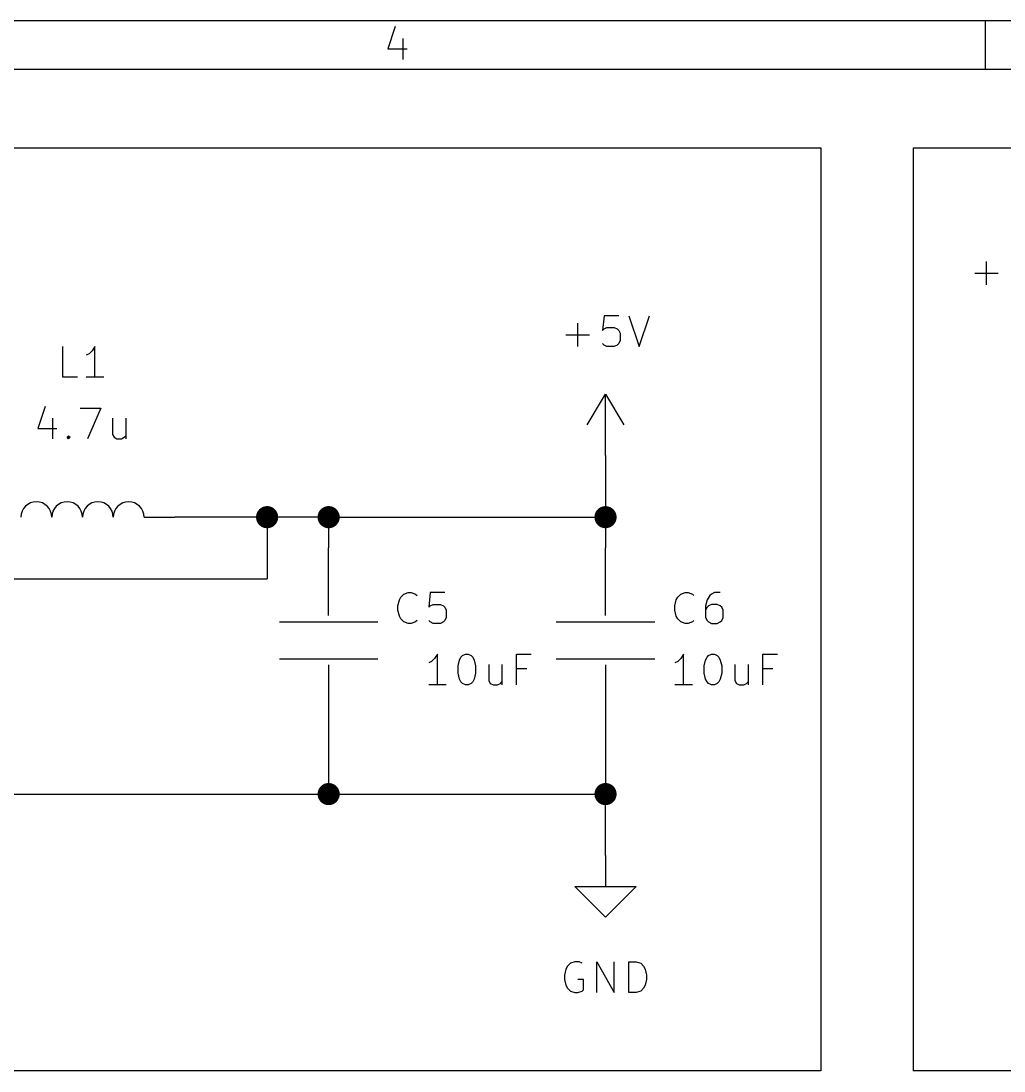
# Model space of a CAD drawing. Extents: x 0.4 to 11.3, y -7.9 to -0.4.
# Drawn here: x 6.7 to 8.298, y -2.1 to -0.394 of the extents above; entities that cross this region are included whole.
import ezdxf

# ---------------------------------------------------------------- set-up
doc = ezdxf.new("R2010")
doc.units = 0
doc.header["$MEASUREMENT"] = 0
for name, color, linetype in [('CYAN2', 4, 'CONTINUOUS'), ('GREEN3', 91, 'CONTINUOUS'), ('LORANGE', 41, 'CONTINUOUS'), ('RED2', 1, 'CONTINUOUS')]:
    doc.layers.add(name, color=color, linetype=linetype)

msp = doc.modelspace()

# ---------------------------------------------------------------- linework, layer by layer
at = {"layer": 'CYAN2', "linetype": 'CONTINUOUS'}
for p, q in [((8.26905, -0.822614), (8.26905, -0.78452)), ((8.25, -0.803567), (8.28809, -0.803567)), ((7.60476, -0.922614), (7.60476, -0.88452)), ((7.64762, -0.872614), (7.64524, -0.896421)), ((7.67143, -0.872614), (7.64762, -0.872614)), ((7.68809, -0.872614), (7.70476, -0.922614)), ((7.70476, -0.922614), (7.72143, -0.872614)), ((7.58571, -0.903567), (7.62381, -0.903567)), ((7.64524, -0.896421), (7.64762, -0.894043)), ((7.64762, -0.894043), (7.65238, -0.891661)), ((7.65238, -0.891661), (7.66428, -0.891661)), ((7.66428, -0.891661), (7.66905, -0.894043)), ((7.66905, -0.894043), (7.67143, -0.896421)), ((7.67143, -0.896421), (7.67381, -0.901185)), ((7.67381, -0.901185), (7.67381, -0.913091)), ((7.64762, -0.920232), (7.64524, -0.91785)), ((7.65238, -0.922614), (7.64762, -0.920232)), ((7.66905, -0.920232), (7.66428, -0.922614)), ((7.67143, -0.91785), (7.66905, -0.920232)), ((7.67381, -0.913091), (7.67143, -0.91785)), ((6.76785, -0.972618), (6.76785, -0.922618)), ((6.76785, -0.972618), (6.76785, -0.922618)), ((6.81071, -0.934524), (6.80595, -0.936902)), ((6.81071, -0.934524), (6.80595, -0.936902)), ((6.81547, -0.92976), (6.81071, -0.934524)), ((6.81547, -0.92976), (6.81071, -0.934524)), ((6.82024, -0.922618), (6.81547, -0.92976)), ((6.82024, -0.922618), (6.81547, -0.92976)), ((6.82024, -0.972618), (6.82024, -0.922618)), ((6.82024, -0.972618), (6.82024, -0.922618)), ((7.66428, -0.922614), (7.65238, -0.922614)), ((6.79167, -0.972618), (6.76785, -0.972618)), ((6.79167, -0.972618), (6.76785, -0.972618)), ((6.83452, -0.972618), (6.80595, -0.972618)), ((6.83452, -0.972618), (6.80595, -0.972618)), ((6.73928, -1.02024), (6.72737, -1.05595)), ((6.73928, -1.02024), (6.72737, -1.05595)), ((6.79642, -1.02262), (6.82976, -1.02262)), ((6.79642, -1.02262), (6.82976, -1.02262)), ((6.82976, -1.02262), (6.80833, -1.07262)), ((6.82976, -1.02262), (6.80833, -1.07262)), ((6.75119, -1.03928), (6.75119, -1.07262)), ((6.75119, -1.03928), (6.75119, -1.07262)), ((6.8488, -1.03928), (6.8488, -1.06547)), ((6.8488, -1.03928), (6.8488, -1.06547)), ((6.87023, -1.03928), (6.87023, -1.07262)), ((6.87023, -1.03928), (6.87023, -1.07262)), ((6.72737, -1.05595), (6.75833, -1.05595)), ((6.72737, -1.05595), (6.75833, -1.05595)), ((6.775, -1.07024), (6.77737, -1.06785)), ((6.775, -1.07024), (6.77737, -1.06785)), ((6.77737, -1.07262), (6.775, -1.07024)), ((6.77737, -1.07262), (6.775, -1.07024)), ((6.77737, -1.06785), (6.77976, -1.07024)), ((6.77737, -1.06785), (6.77737, -1.07262)), ((6.77737, -1.06785), (6.77976, -1.07024)), ((6.77737, -1.06785), (6.77737, -1.07262)), ((6.77976, -1.07024), (6.77737, -1.07262)), ((6.77976, -1.07024), (6.77737, -1.07262)), ((6.8488, -1.06547), (6.85119, -1.07024)), ((6.8488, -1.06547), (6.85119, -1.07024)), ((6.85119, -1.07024), (6.85594, -1.07262)), ((6.85119, -1.07024), (6.85594, -1.07262)), ((6.85594, -1.07262), (6.86309, -1.07262)), ((6.85594, -1.07262), (6.86309, -1.07262)), ((6.86309, -1.07262), (6.86785, -1.07024)), ((6.86309, -1.07262), (6.86785, -1.07024)), ((6.86785, -1.07024), (6.87023, -1.06785)), ((6.86785, -1.07024), (6.87023, -1.06785)), ((7.31503, -1.33452), (7.31741, -1.32976)), ((7.31741, -1.32976), (7.32217, -1.325)), ((7.32217, -1.325), (7.32931, -1.32261)), ((7.32931, -1.32261), (7.33407, -1.32261)), ((7.33407, -1.32261), (7.34122, -1.325)), ((7.34122, -1.325), (7.3436, -1.32737)), ((7.36503, -1.32261), (7.36265, -1.34642)), ((7.38883, -1.32261), (7.36503, -1.32261)), ((7.76503, -1.33452), (7.76741, -1.32976)), ((7.76741, -1.32976), (7.77217, -1.325)), ((7.77217, -1.325), (7.77931, -1.32261)), ((7.77931, -1.32261), (7.78407, -1.32261)), ((7.78407, -1.32261), (7.79122, -1.325)), ((7.79122, -1.325), (7.7936, -1.32737)), ((7.81979, -1.32737), (7.81503, -1.33452)), ((7.82217, -1.325), (7.81979, -1.32737)), ((7.82693, -1.32261), (7.82217, -1.325)), ((7.83646, -1.32261), (7.82693, -1.32261)), ((7.31265, -1.34404), (7.31503, -1.33452)), ((7.31265, -1.35119), (7.31265, -1.34404)), ((7.36265, -1.34642), (7.36503, -1.34404)), ((7.36503, -1.34404), (7.36979, -1.34166)), ((7.36979, -1.34166), (7.38169, -1.34166)), ((7.38169, -1.34166), (7.38646, -1.34404)), ((7.38646, -1.34404), (7.38883, -1.34642)), ((7.38883, -1.34642), (7.39122, -1.35119)), ((7.76265, -1.34404), (7.76503, -1.33452)), ((7.76265, -1.35119), (7.76265, -1.34404)), ((7.81503, -1.33452), (7.81265, -1.34404)), ((7.81265, -1.34404), (7.81265, -1.36309)), ((7.81503, -1.34642), (7.81265, -1.35119)), ((7.81741, -1.34404), (7.81503, -1.34642)), ((7.82217, -1.34166), (7.81741, -1.34404)), ((7.83169, -1.34166), (7.82217, -1.34166)), ((7.83646, -1.34404), (7.83169, -1.34166)), ((7.83883, -1.34642), (7.83646, -1.34404)), ((7.84122, -1.35119), (7.83883, -1.34642)), ((7.31503, -1.36071), (7.31265, -1.35119)), ((7.31741, -1.36547), (7.31503, -1.36071)), ((7.39122, -1.36309), (7.38883, -1.36785)), ((7.39122, -1.35119), (7.39122, -1.36309)), ((7.76503, -1.36071), (7.76265, -1.35119)), ((7.76741, -1.36547), (7.76503, -1.36071)), ((7.81265, -1.36309), (7.81503, -1.36785)), ((7.83883, -1.36785), (7.84122, -1.36309)), ((7.84122, -1.36309), (7.84122, -1.35119)), ((7.32217, -1.37023), (7.31741, -1.36547)), ((7.32931, -1.37261), (7.32217, -1.37023)), ((7.33407, -1.37261), (7.32931, -1.37261)), ((7.34122, -1.37023), (7.33407, -1.37261)), ((7.3436, -1.36785), (7.34122, -1.37023)), ((7.36503, -1.37023), (7.36265, -1.36785)), ((7.36979, -1.37261), (7.36503, -1.37023)), ((7.38169, -1.37261), (7.36979, -1.37261)), ((7.38646, -1.37023), (7.38169, -1.37261)), ((7.38883, -1.36785), (7.38646, -1.37023)), ((7.77217, -1.37023), (7.76741, -1.36547)), ((7.77931, -1.37261), (7.77217, -1.37023)), ((7.78407, -1.37261), (7.77931, -1.37261)), ((7.79122, -1.37023), (7.78407, -1.37261)), ((7.7936, -1.36785), (7.79122, -1.37023)), ((7.81503, -1.36785), (7.81741, -1.37023)), ((7.81741, -1.37023), (7.82217, -1.37261)), ((7.82217, -1.37261), (7.83169, -1.37261)), ((7.83169, -1.37261), (7.83646, -1.37023)), ((7.83646, -1.37023), (7.83883, -1.36785)), ((7.37217, -1.42976), (7.36741, -1.43452)), ((7.37693, -1.42261), (7.37217, -1.42976)), ((7.37693, -1.47261), (7.37693, -1.42261)), ((7.41026, -1.44166), (7.41265, -1.43214)), ((7.41265, -1.43214), (7.41503, -1.42737)), ((7.41503, -1.42737), (7.41741, -1.425)), ((7.41741, -1.425), (7.42217, -1.42261)), ((7.42217, -1.42261), (7.42693, -1.42261)), ((7.42693, -1.42261), (7.43169, -1.425)), ((7.43169, -1.425), (7.43407, -1.42737)), ((7.43407, -1.42737), (7.43646, -1.43214)), ((7.43646, -1.43214), (7.43884, -1.44166)), ((7.5055, -1.47261), (7.5055, -1.42261)), ((7.5055, -1.42261), (7.52931, -1.42261)), ((7.77217, -1.42976), (7.76741, -1.43452)), ((7.77693, -1.42261), (7.77217, -1.42976)), ((7.77693, -1.47261), (7.77693, -1.42261)), ((7.81026, -1.44166), (7.81265, -1.43214)), ((7.81265, -1.43214), (7.81503, -1.42737)), ((7.81503, -1.42737), (7.81741, -1.425)), ((7.81741, -1.425), (7.82217, -1.42261)), ((7.82217, -1.42261), (7.82693, -1.42261)), ((7.82693, -1.42261), (7.83169, -1.425)), ((7.83169, -1.425), (7.83407, -1.42737)), ((7.83407, -1.42737), (7.83646, -1.43214)), ((7.83646, -1.43214), (7.83884, -1.44166)), ((7.9055, -1.47261), (7.9055, -1.42261)), ((7.9055, -1.42261), (7.92931, -1.42261)), ((7.36741, -1.43452), (7.36265, -1.4369)), ((7.41026, -1.45357), (7.41026, -1.44166)), ((7.43884, -1.44166), (7.43884, -1.45357)), ((7.46026, -1.43928), (7.46026, -1.46547)), ((7.48169, -1.43928), (7.48169, -1.47261)), ((7.52217, -1.44642), (7.5055, -1.44642)), ((7.76741, -1.43452), (7.76265, -1.4369)), ((7.81026, -1.45357), (7.81026, -1.44166)), ((7.83884, -1.44166), (7.83884, -1.45357)), ((7.86026, -1.43928), (7.86026, -1.46547)), ((7.88169, -1.43928), (7.88169, -1.47261)), ((7.92217, -1.44642), (7.9055, -1.44642)), ((7.41265, -1.46309), (7.41026, -1.45357)), ((7.41503, -1.46785), (7.41265, -1.46309)), ((7.43646, -1.46309), (7.43407, -1.46785)), ((7.43884, -1.45357), (7.43646, -1.46309)), ((7.46026, -1.46547), (7.46265, -1.47023)), ((7.81265, -1.46309), (7.81026, -1.45357)), ((7.81503, -1.46785), (7.81265, -1.46309)), ((7.83646, -1.46309), (7.83407, -1.46785)), ((7.83884, -1.45357), (7.83646, -1.46309)), ((7.86026, -1.46547), (7.86265, -1.47023)), ((7.39122, -1.47261), (7.36265, -1.47261)), ((7.41741, -1.47023), (7.41503, -1.46785)), ((7.42217, -1.47261), (7.41741, -1.47023)), ((7.42693, -1.47261), (7.42217, -1.47261)), ((7.43169, -1.47023), (7.42693, -1.47261)), ((7.43407, -1.46785), (7.43169, -1.47023)), ((7.46265, -1.47023), (7.46741, -1.47261)), ((7.46741, -1.47261), (7.47455, -1.47261)), ((7.47455, -1.47261), (7.47931, -1.47023)), ((7.47931, -1.47023), (7.48169, -1.46785)), ((7.79122, -1.47261), (7.76265, -1.47261)), ((7.81741, -1.47023), (7.81503, -1.46785)), ((7.82217, -1.47261), (7.81741, -1.47023)), ((7.82693, -1.47261), (7.82217, -1.47261)), ((7.83169, -1.47023), (7.82693, -1.47261)), ((7.83407, -1.46785), (7.83169, -1.47023)), ((7.86265, -1.47023), (7.86741, -1.47261)), ((7.86741, -1.47261), (7.87455, -1.47261)), ((7.87455, -1.47261), (7.87931, -1.47023)), ((7.87931, -1.47023), (7.88169, -1.46785)), ((7.59285, -1.925), (7.58809, -1.92976)), ((7.6, -1.92261), (7.59285, -1.925)), ((7.60714, -1.92261), (7.6, -1.92261)), ((7.6119, -1.925), (7.60714, -1.92261)), ((7.63571, -1.97261), (7.63571, -1.92261)), ((7.63571, -1.92261), (7.66428, -1.97261)), ((7.66428, -1.97261), (7.66428, -1.92261)), ((7.68809, -1.97261), (7.68809, -1.92261)), ((7.68809, -1.92261), (7.7, -1.92261)), ((7.7, -1.92261), (7.70714, -1.925)), ((7.70714, -1.925), (7.7119, -1.92976)), ((7.58571, -1.93452), (7.58333, -1.94404)), ((7.58333, -1.94404), (7.58333, -1.95119)), ((7.58809, -1.92976), (7.58571, -1.93452)), ((7.7119, -1.92976), (7.71428, -1.93452)), ((7.71428, -1.93452), (7.71667, -1.94404)), ((7.71667, -1.94404), (7.71667, -1.95119)), ((7.58333, -1.95119), (7.58571, -1.96071)), ((7.58571, -1.96071), (7.58809, -1.96547)), ((7.61428, -1.95119), (7.60476, -1.95119)), ((7.61428, -1.96785), (7.61428, -1.95119)), ((7.71428, -1.96071), (7.7119, -1.96547)), ((7.71667, -1.95119), (7.71428, -1.96071)), ((7.58809, -1.96547), (7.59285, -1.97023)), ((7.59285, -1.97023), (7.6, -1.97261)), ((7.6, -1.97261), (7.60476, -1.97261)), ((7.60476, -1.97261), (7.6119, -1.97023)), ((7.6119, -1.97023), (7.61428, -1.96785)), ((7.7, -1.97261), (7.68809, -1.97261)), ((7.70714, -1.97023), (7.7, -1.97261)), ((7.7119, -1.96547), (7.70714, -1.97023))]:
    msp.add_line(p, q, dxfattribs=at)
at = {"layer": 'GREEN3', "linetype": 'CONTINUOUS'}
for p, q in [((7.65, -1.1), (7.65, -1.2)), ((7.1, -1.2), (6.95, -1.2)), ((7.2, -1.2), (7.1, -1.2)), ((7.1, -1.2), (7.1, -1.3)), ((7.2, -1.2), (7.65, -1.2)), ((7.2, -1.2), (7.2, -1.25)), ((7.65, -1.2), (7.65, -1.25)), ((6.05, -1.3), (7.1, -1.3)), ((7.2, -1.55), (7.2, -1.65)), ((7.65, -1.55), (7.65, -1.65)), ((5.65, -1.65), (7.2, -1.65)), ((7.2, -1.65), (7.65, -1.65)), ((7.65, -1.75), (7.65, -1.65))]:
    msp.add_line(p, q, dxfattribs=at)
at = {"layer": 'GREEN3', "const_width": 0.018}
for points in [[(7.091, -1.2, 1), (7.109, -1.2, 1)], [(7.191, -1.2, 1), (7.209, -1.2, 1)], [(7.641, -1.2, 1), (7.659, -1.2, 1)], [(7.191, -1.65, 1), (7.209, -1.65, 1)], [(7.641, -1.65, 1), (7.659, -1.65, 1)]]:
    msp.add_lwpolyline(points, format="xyb", close=True, dxfattribs=at)
at = {"layer": 'LORANGE', "linetype": 'CONTINUOUS'}
for p, q in [((0.6, -0.6), (8, -0.6)), ((8, -0.6), (8, -2.1)), ((8.15, -0.6), (11.15, -0.6)), ((8.15, -0.6), (8.15, -2.1)), ((8, -2.1), (0.6, -2.1)), ((11.15, -2.1), (8.15, -2.1))]:
    msp.add_line(p, q, dxfattribs=at)
at = {"layer": 'RED2', "linetype": 'CONTINUOUS'}
for p, q in [((11.2993, -0.393701), (0.393701, -0.393701)), ((7.30835, -0.402602), (7.29617, -0.439161)), ((8.26772, -0.472441), (8.26772, -0.393701)), ((7.32054, -0.422102), (7.32054, -0.45622)), ((7.29617, -0.439161), (7.32785, -0.439161)), ((11.2206, -0.472441), (0.472441, -0.472441)), ((7.62, -1.05), (7.65, -1)), ((7.65, -1.1), (7.65, -1)), ((7.65, -1), (7.68, -1.05)), ((6.9, -1.2), (6.95, -1.2)), ((6.9, -1.2), (6.95, -1.2)), ((7.2, -1.36), (7.2, -1.25)), ((7.65, -1.36), (7.65, -1.25)), ((7.12, -1.37), (7.28, -1.37)), ((7.57, -1.37), (7.73, -1.37)), ((7.12, -1.43), (7.28, -1.43)), ((7.57, -1.43), (7.73, -1.43)), ((7.2, -1.44), (7.2, -1.55)), ((7.65, -1.44), (7.65, -1.55)), ((7.65, -1.75), (7.65, -1.8)), ((7.65, -1.85), (7.6, -1.8)), ((7.6, -1.8), (7.65, -1.8)), ((7.65, -1.8), (7.7, -1.8)), ((7.7, -1.8), (7.65, -1.85))]:
    msp.add_line(p, q, dxfattribs=at)
at = {"layer": 'RED2'}
for centre in [(6.725, -1.2), (6.775, -1.2), (6.825, -1.2), (6.875, -1.2)]:
    msp.add_arc(centre, 0.025, -359.9, -180.1, dxfattribs=at)

doc.saveas('drawing.dxf')
